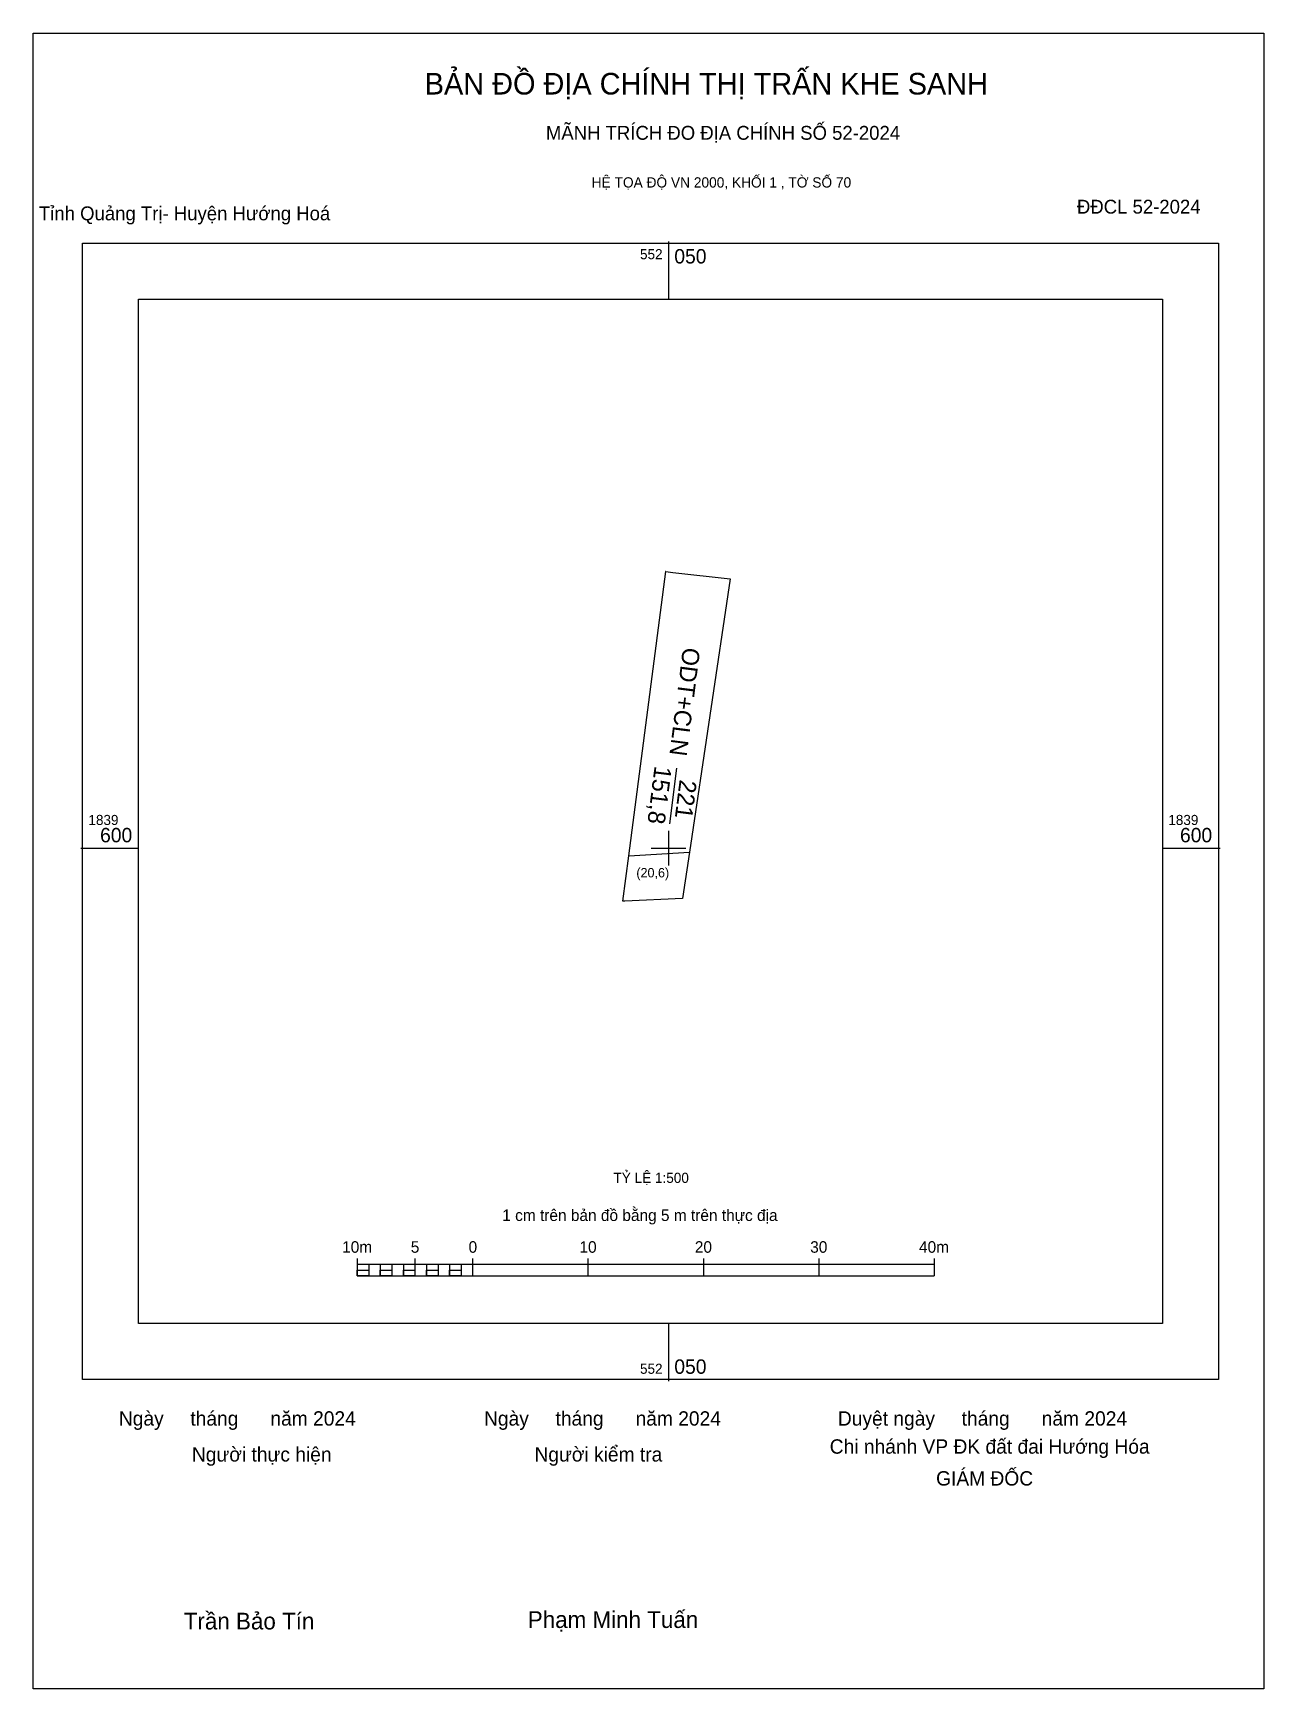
# Model space of a CAD drawing. Extents: x 551995 to 552102, y 1839527 to 1839671.
import ezdxf

# ---------------------------------------------------------------- set-up
doc = ezdxf.new("R2010")
doc.units = 0
for name, color, linetype in [('D.ODOTHICU', 7, 'Continuous'), ('Level 10', 7, 'Continuous'), ('Level 13', 7, 'Continuous'), ('Level 15', 7, 'Continuous'), ('Level 23', 7, 'Continuous'), ('Level 27', 7, 'Continuous'), ('Level 6', 7, 'Continuous'), ('Level 62', 7, 'Continuous'), ('Level 63', 7, 'Continuous'), ('Level 9', 7, 'Continuous')]:
    doc.layers.add(name, color=color, linetype=linetype)

msp = doc.modelspace()

# ---------------------------------------------------------------- linework, layer by layer
at = {"layer": 'D.ODOTHICU'}
msp.add_lwpolyline([(552046.56, 1839599.32), (552051.81, 1839599.66)], dxfattribs=at)
at = {"layer": 'Level 10'}
msp.add_lwpolyline([(552046.05, 1839595.41), (552046.56, 1839599.32), (552049.76, 1839623.95), (552050.36, 1839623.88), (552055.33, 1839623.33), (552051.81, 1839599.66), (552051.21, 1839595.63), (552046.21, 1839595.41)], close=True, dxfattribs=at)
at = {"layer": 'Level 15'}
msp.add_lwpolyline([(551994.92, 1839670.61), (552101.6, 1839670.61), (552101.6, 1839527.15), (551994.92, 1839527.15)], close=True, dxfattribs=at)
at = {"layer": 'Level 23'}
msp.add_line((552050.68, 1839606.92), (552050.07, 1839602.09), dxfattribs=at)
at = {"layer": 'Level 27'}
for p, q in [((552049.76, 1839623.95), (552049.75, 1839623.95)), ((552055.33, 1839623.33), (552055.33, 1839623.33)), ((552046.05, 1839595.41), (552046.04, 1839595.41)), ((552051.21, 1839595.63), (552051.21, 1839595.63))]:
    msp.add_line(p, q, dxfattribs=at)
at = {"layer": 'Level 62'}
msp.add_lwpolyline([(552004.06, 1839647.55), (552092.82, 1839647.55), (552092.82, 1839558.8), (552004.06, 1839558.8)], close=True, dxfattribs=at)
at = {"layer": 'Level 63'}
for p, q in [((552050, 1839652.55), (552050, 1839647.55)), ((552050, 1839601.5), (552050, 1839598.5)), ((551999.06, 1839600), (552004.06, 1839600)), ((552048.5, 1839600), (552051.5, 1839600)), ((552092.82, 1839600), (552097.82, 1839600)), ((552023.02, 1839564.44), (552023.02, 1839562.94)), ((552023.02, 1839563.94), (552073.02, 1839563.94)), ((552024.02, 1839563.94), (552024.02, 1839562.94)), ((552025.02, 1839563.94), (552025.02, 1839562.94)), ((552026.02, 1839563.94), (552026.02, 1839562.94)), ((552027.02, 1839563.94), (552027.02, 1839562.94)), ((552028.02, 1839564.44), (552028.02, 1839562.94)), ((552028.02, 1839563.94), (552028.02, 1839562.94)), ((552029.02, 1839563.94), (552029.02, 1839562.94)), ((552030.02, 1839563.94), (552030.02, 1839562.94)), ((552031.02, 1839563.94), (552031.02, 1839562.94)), ((552032.02, 1839563.94), (552032.02, 1839562.94)), ((552033.02, 1839564.44), (552033.02, 1839562.94)), ((552033.02, 1839563.94), (552033.02, 1839562.94)), ((552043.02, 1839564.44), (552043.02, 1839562.94)), ((552053.02, 1839564.44), (552053.02, 1839562.94)), ((552063.02, 1839564.44), (552063.02, 1839562.94)), ((552073.02, 1839564.44), (552073.02, 1839562.94)), ((552023.02, 1839562.94), (552073.02, 1839562.94)), ((552050, 1839558.8), (552050, 1839553.8))]:
    msp.add_line(p, q, dxfattribs=at)
for points in [[(551999.22, 1839652.4), (552097.66, 1839652.4), (552097.66, 1839553.95), (551999.22, 1839553.95)], [(552023.02, 1839563.44), (552024.02, 1839563.44), (552024.02, 1839562.94), (552023.02, 1839562.94)], [(552023.02, 1839563.44), (552024.02, 1839563.44), (552024.02, 1839562.94), (552023.02, 1839562.94)], [(552025.02, 1839563.44), (552026.02, 1839563.44), (552026.02, 1839562.94), (552025.02, 1839562.94)], [(552027.02, 1839563.44), (552028.02, 1839563.44), (552028.02, 1839562.94), (552027.02, 1839562.94)], [(552029.02, 1839563.44), (552030.02, 1839563.44), (552030.02, 1839562.94), (552029.02, 1839562.94)], [(552031.02, 1839563.44), (552032.02, 1839563.44), (552032.02, 1839562.94), (552031.02, 1839562.94)]]:
    msp.add_lwpolyline(points, close=True, dxfattribs=at)

# ---------------------------------------------------------------- texts
at = {"layer": 'Level 13'}
for s, p in [('ODT+CLN', (552051.26, 1839617.43)), ('151,8', (552048.8, 1839607.16)), ('221', (552050.97, 1839605.97))]:
    msp.add_text(s, height=1.5, rotation=262.7704, dxfattribs=at).set_placement(p)
at = {"layer": 'Level 6'}
msp.add_text('TỶ LỆ 1:500', height=0.879, dxfattribs=at).set_placement((552045.23, 1839570.99))
at = {"layer": 'Level 63'}
for s, height, p in [('BẢN ĐỒ ĐỊA CHÍNH THỊ TRẤN KHE SANH', 1.8718, (552028.87, 1839665.29)), ('MÃNH TRÍCH ĐO ĐỊA CHÍNH SỐ 52-2024', 1.2011, (552039.37, 1839661.37)), ('HỆ TỌA ĐỘ VN 2000, KHỐI 1 , TỜ SỐ 70', 0.8891, (552043.34, 1839657.23)), ('552', 0.875, (552047.53, 1839651.02)), ('050', 1.25, (552050.5, 1839650.65)), ('1839', 0.875, (551999.72, 1839602)), ('1839', 0.875, (552093.32, 1839602)), ('600', 1.25, (552000.73, 1839600.5)), ('600', 1.25, (552094.33, 1839600.5)), ('1 cm trên bản đồ bằng 5 m trên thực địa', 1, (552035.59, 1839567.69)), ('10m', 1, (552021.71, 1839564.94)), ('5', 1, (552027.66, 1839564.94)), ('0', 1, (552032.67, 1839564.94)), ('10', 1, (552042.28, 1839564.94)), ('20', 1, (552052.28, 1839564.94)), ('30', 1, (552062.28, 1839564.94)), ('40m', 1, (552071.71, 1839564.94)), ('552', 0.875, (552047.53, 1839554.45)), ('050', 1.25, (552050.5, 1839554.45)), ('Ngày     tháng      năm 2024', 1.2442, (552002.36, 1839549.96)), ('Ngày     tháng      năm 2024', 1.2442, (552034.01, 1839549.96)), ('Duyệt ngày     tháng      năm 2024', 1.2442, (552064.68, 1839549.96)), ('Người thực hiện', 1.2442, (552008.69, 1839546.85)), ('Người kiểm tra', 1.2442, (552038.38, 1839546.85)), ('Chi nhánh VP ĐK đất đai Hướng Hóa', 1.2442, (552063.97, 1839547.53)), ('GIÁM ĐỐC', 1.244, (552073.19, 1839544.77)), ('Trần Bảo Tín', 1.4512, (552007.98, 1839532.3)), ('Phạm Minh Tuấn', 1.4512, (552037.8, 1839532.43))]:
    msp.add_text(s, height=height, dxfattribs=at).set_placement(p)
at = {"layer": 'Level 9'}
for s, height, p in [('Tỉnh Quảng Trị- Huyện Hướng Hoá', 1.2011, (551995.43, 1839654.39)), ('ĐĐCL 52-2024', 1.2011, (552085.4, 1839654.97)), ('(20,6)', 0.815, (552047.21, 1839597.46))]:
    msp.add_text(s, height=height, dxfattribs=at).set_placement(p)

doc.saveas('drawing.dxf')
